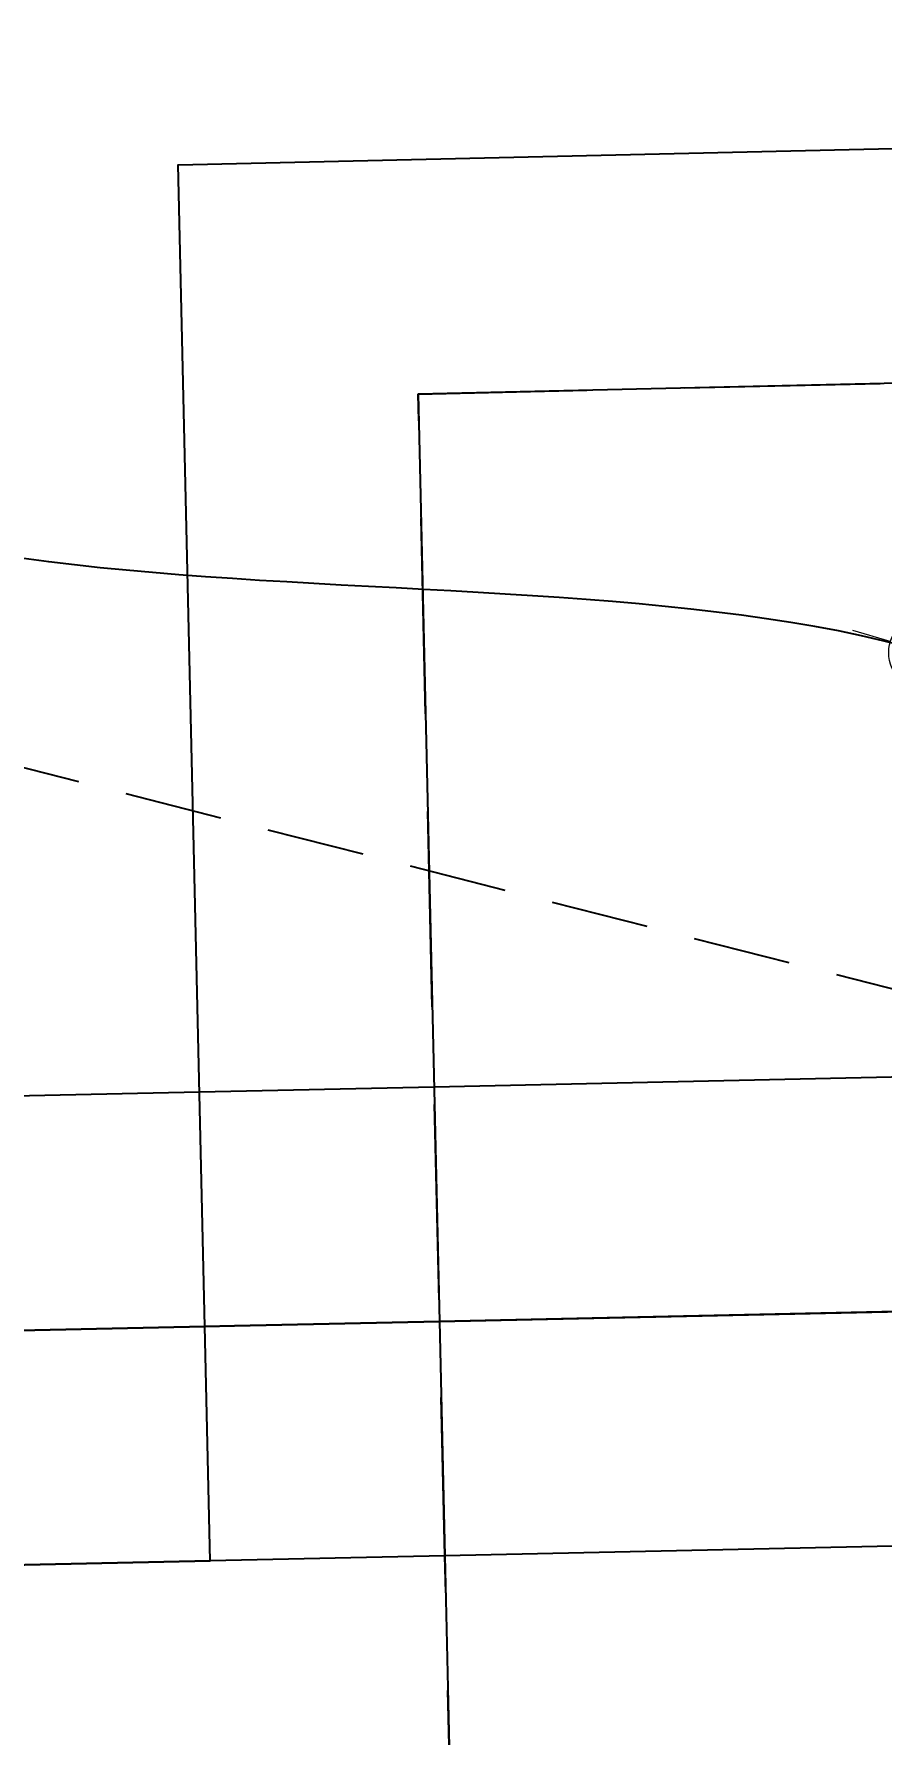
# Model space of a CAD drawing. Extents: x 601495 to 607119, y 5883555 to 5886722.
# Drawn here: x 604921.5 to 604975.7, y 5885730.7 to 5885839.6 of the extents above; entities that cross this region are included whole.
import ezdxf

# ---------------------------------------------------------------- set-up
doc = ezdxf.new("R2010")
doc.units = 0
doc.header["$LTSCALE"] = 5
doc.header["$PDMODE"] = 34
doc.header["$PDSIZE"] = 0.03
doc.linetypes.add('foc-ACCESSROAD', pattern=[3.75, 2.5, -1.25])
doc.linetypes.add('foc-TIELINE', pattern=[1.875, 1.25, -0.625])
doc.layers.get('Defpoints').update_dxf_attribs({"color": 9})
for name, color, linetype in [('C-RW', 13, 'Continuous'), ('C-WS', 13, 'foc-ACCESSROAD'), ('F-RW', 190, 'Continuous'), ('L-TIE', 7, 'foc-TIELINE')]:
    doc.layers.add(name, color=color, linetype=linetype)
doc.layers.add('C-RW-T', color=13, linetype='Continuous', lineweight=9)
doc.layers.add('C-WS-T', color=13, linetype='Continuous', lineweight=9)
doc.styles.add('80CG', font='ARIALN.TTF', dxfattribs={"height": 10})
doc.dimstyles.new('Compass 5 000', dxfattribs={"dimscale": 5, "dimtxt": 9, "dimasz": 2, "dimexe": 0.2, "dimexo": 0.0625, "dimgap": 0.5, "dimtad": 0, "dimtih": 1, "dimtoh": 1, "dimzin": 0, "dimdsep": 46, "dimtxsty": '80CG', "dimcen": 0.1, "dimse1": 1, "dimse2": 1, "dimclrd": 256, "dimclrt": 256, "dimaunit": 1, "dimadec": 4, "dimazin": 0, "dimtfac": 0.06, "dimtofl": 0, "dimtmove": 0, "dimatfit": 1, "dimfxl": 0.2, "dimtolj": 1, "dimtzin": 0, "dimlwd": -1, "dimarcsym": 0})

# ---------------------------------------------------------------- blocks, each defined once
blk = doc.blocks.new('*D402')
at = {"layer": 'C-RW-T', "transparency": 16777216}
for p, q in [((605045.3366358103, 5885871.820041115), (605055.3347270581, 5885872.015416143)), ((605015.0953749614, 5885871.2290896), (605005.0972837135, 5885871.033714573))]:
    blk.add_line(p, q, dxfattribs=at)
for points in [[(605015.0628124567, 5885872.895438142), (605015.1279374659, 5885869.562741059), (605025.0934662091, 5885871.424464628)], [(605045.3040733057, 5885873.486389657), (605045.3691983148, 5885870.153692574), (605035.3385445626, 5885871.624666088)]]:
    blk.add_solid(points, dxfattribs=at)
at = {"layer": 'Defpoints', "color": 0, "transparency": 16777216}
for p in [(605024.1923800795, 5885917.536505935), (605034.437458433, 5885917.736707395), (605025.0934662091, 5885871.424464628)]:
    blk.add_point(p, dxfattribs=at)
at = {"layer": 'C-RW-T', "transparency": 16777216, "insert": (604966.0113355551, 5885871.033714573), "char_height": 10, "attachment_point": 5, "style": '80CG'}
blk.add_mtext('\\A1;InPlay\\P10.06 P/L R/W\\PPlan 4966 NY \\PPLA 2415', dxfattribs=at)

msp = doc.modelspace()

# ---------------------------------------------------------------- linework, layer by layer
at = {"layer": 'C-RW'}
for points in [[(604656.2108024977, 5885765.933290584), (604932.0738159961, 5885771.892440982), (604947.0780998286, 5885772.2173841), (605027.0093755799, 5885773.94696631), (605037.0223523027, 5885774.163542717), (605037.0223523027, 5885774.163542717), (605037.3213220559, 5885759.157952335), (605027.3139874386, 5885758.940799392), (605025.4245323188, 5885758.888596127), (604947.4219742608, 5885757.199870257), (604934.305433434, 5885756.920651593), (604932.417999069, 5885756.877936903), (604656.7494889781, 5885750.932149876)], [(604656.7494889781, 5885750.932149876), (604932.4181260652, 5885756.872134938), (604934.3056239318, 5885756.911948647), (604947.422085946, 5885757.19476858), (605025.4247821535, 5885758.877192277), (605025.4247821535, 5885758.877192277), (605025.748609509, 5885743.878752757), (604947.7655930537, 5885742.196762955), (604932.7615610544, 5885741.872526966), (604642.2728334557, 5885735.617844688)]]:
    msp.add_lwpolyline(points, dxfattribs=at)
at = {"layer": 'C-WS', "flags": 128}
msp.add_lwpolyline([(605032.6051063992, 5886017.225799162), (605032.9272649409, 5886006.445336421), (605034.0847511728, 5885937.258240312), (605035.9575316692, 5885833.604802851), (605036.2293582598, 5885818.598616435), (605098.5026066874, 5885820.02521812), (605099.2936650773, 5885785.500177783), (605099.5211686608, 5885775.557049122), (605100.5487401142, 5885730.696960638), (605100.7792353475, 5885720.633800365), (605239.6927951782, 5885723.827090702), (605429.7878068937, 5885728.196960253), (605442.5697234278, 5885728.47227336), (605449.7656410566, 5885728.627848879), (605654.4039514, 5885733.315741879), (605737.9481636473, 5885767.35751308), (605783.4973790718, 5885755.122224964), (605783.8562859907, 5885738.210258591), (605783.9413541857, 5885734.161311286), (605739.2393164715, 5885746.17058677), (605658.537372744, 5885713.273435421), (605240.1314868693, 5885703.689665796), (605101.2399646299, 5885700.508375328), (605101.4687756083, 5885690.505527818), (605101.7850324301, 5885676.728217114), (605042.3905112871, 5885675.366812978), (605032.400963781, 5885675.137935291), (605022.3379795696, 5885674.907469655), (605002.2124339617, 5885674.44651096), (604992.209522463, 5885674.217424347), (604979.8325092263, 5885673.933467967), (604979.512597924, 5885687.811176554), (604979.2840436965, 5885697.813926714), (604978.8276118446, 5885717.829750624), (604948.3392780869, 5885717.132691737), (604948.109075631, 5885727.194353539), (604947.7655930537, 5885742.196762955), (604947.422085946, 5885757.19476858), (604946.0625979276, 5885816.533379952), (605026.1303815368, 5885818.367243829), (605025.8370532328, 5885833.372258075), (605023.8115616689, 5885937.024447989), (605022.9013785897, 5886007.494301623), (605022.6109430465, 5886016.998922785)], dxfattribs=at)
at = {"layer": 'F-RW'}
for points in [[(604642.2728334557, 5885735.617844688), (604932.7615610544, 5885741.872526966), (604932.4181260652, 5885756.872134938), (604930.7144125256, 5885831.194323482), (605025.8370532328, 5885833.372258075), (605035.9575316692, 5885833.604802851), (605113.1626437872, 5885835.373804686), (605113.9550816134, 5885800.810061003), (605237.9647029691, 5885803.180404051)], [(605238.2954579501, 5885787.979182632), (605099.3035788856, 5885785.066891102), (605098.5026066874, 5885820.02521812), (605036.2293582598, 5885818.598616435), (605026.1303815368, 5885818.367243829), (604946.0625979276, 5885816.533379952), (604947.422085946, 5885757.19476858), (604947.7655930537, 5885742.196762955), (604948.109075631, 5885727.194353539), (604642.8082105735, 5885720.611728301)]]:
    msp.add_lwpolyline(points, dxfattribs=at)
at = {"layer": 'L-TIE'}
msp.add_line((604409.562, 5885922.995), (605052.6221001223, 5885759.033273338), dxfattribs=at)

# ---------------------------------------------------------------- dimensions: what is measured, and where the dimension line sits
at = {"layer": 'C-RW-T'}
dim = msp.add_linear_dim(base=(605025.0934662091, 5885871.424464628), p1=(605034.437458433, 5885917.736707395), p2=(605024.1923800795, 5885917.536505935), angle=181.11948767907413, text='InPlay\\P10.06 P/L R/W\\PPlan 4966 NY \\PPLA 2415', dimstyle='Compass 5 000', dxfattribs=at)
dim.commit()
dim.dimension.update_dxf_attribs({"geometry": '*D402', "text_midpoint": (604966.0113355551, 5885871.033714573), "dimtype": 161})

# ---------------------------------------------------------------- leaders
at = {"layer": 'C-WS-T', "path_type": 1}
msp.add_leader([(604978.6410617026, 5885799.986753081), (604891.6293619983, 5885825.588374232), (604891.2227605302, 5885834.934999714)], dimstyle='Compass 5 000', override={"dimasz": 1, "dimldrblk": 'DotBlank'}, dxfattribs=at)

doc.saveas('drawing.dxf')
